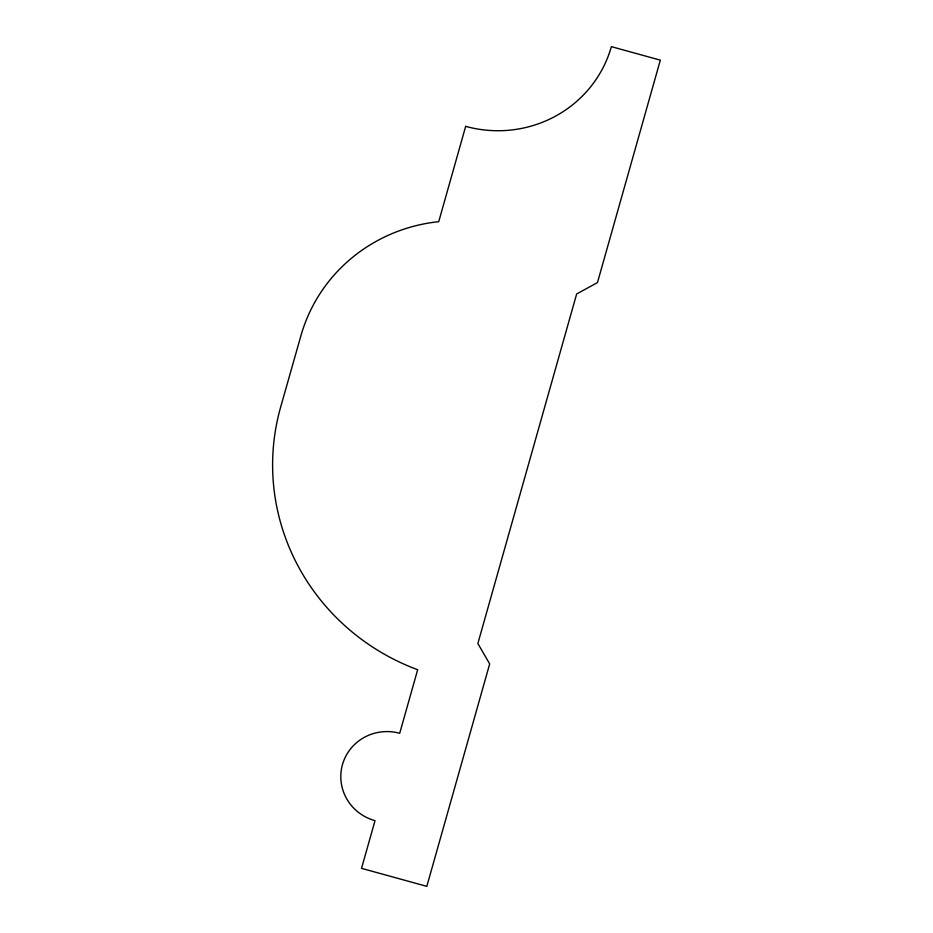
<?xml version="1.0" encoding="UTF-8"?>
<svg xmlns="http://www.w3.org/2000/svg" width="933" height="933" viewBox="0 0 933 933"><rect width="100%" height="100%" fill="white"/><g stroke="black" fill="none" stroke-linecap="round" stroke-linejoin="round"><path stroke-width="1.4" d="M465.672 126.352L438.732 221.681A162.144 157.992 8.6 0 0 300.951 335.6L280.658 407.091A222.987 217.272 8.6 0 0 417.669 669.731L399.709 733.291A46.58 45.39 8.6 0 0 342.469 764.594A46.58 45.39 8.6 0 0 375.008 820.678L361.538 868.343L426.824 886.35L489.685 663.911L477.859 643.525L576.652 293.977L597.47 282.594L660.331 60.155L611.372 46.65A118.573 115.529 8.6 0 1 465.672 126.352"/></g></svg>
